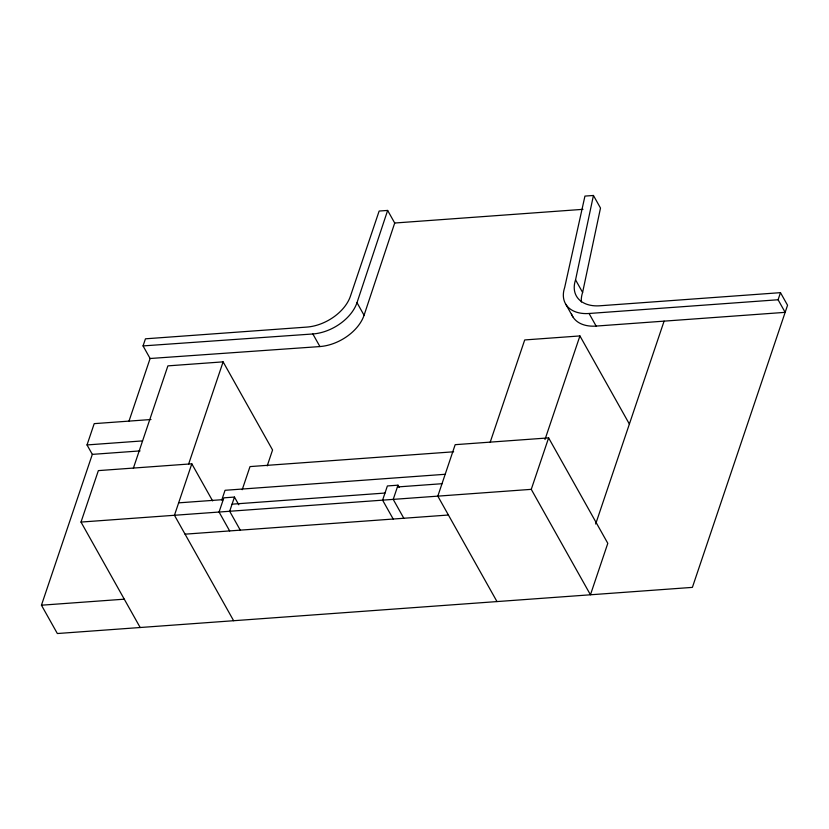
<?xml version="1.0" encoding="UTF-8"?>
<svg xmlns="http://www.w3.org/2000/svg" width="829" height="829" viewBox="0 0 829 829"><rect width="100%" height="100%" fill="white"/><g stroke="black" fill="none" stroke-linecap="round" stroke-linejoin="round"><path stroke-width="1.24" d="M575.554 279.85L593.44 195.468L584.942 196.09L564.663 287.57A38.03 24.746 -29.3 0 0 589.067 313.486L596.134 326.077L785.156 312.346L778.089 299.756L780.483 292.658L599.958 305.777A38.03 24.746 -29.3 0 1 575.554 279.85L582.611 292.44A38.03 24.746 -29.3 0 0 581.388 302.005M582.611 292.44L600.497 208.058L593.44 195.468M143.054 345.911L312.854 333.973A38.559 25.098 -29.3 0 0 356.998 302.689L387.64 210.431L379.143 211.043L350.418 296.212A38.03 24.746 -29.3 0 1 306.865 327.082L145.448 338.812L143.054 345.911L150.111 358.501L129.044 420.977M319.921 346.553A38.559 25.098 -29.3 0 0 364.066 315.279L394.708 223.022L387.64 210.431M780.483 292.658L787.55 305.248L692.391 587.378L57.346 633.532L41.45 605.201L92.32 454.375L87.024 444.935L94.205 423.64L150.992 419.515M140.174 627.512L81.004 522.073L98.361 470.613L191.81 463.815L212.628 500.913M133.355 468.25L167.893 365.869L223.115 361.858L272.565 449.992L267.207 465.898M188.577 464.24L223.115 361.858M191.81 463.815L174.453 515.275L233.633 620.714M221.757 500.022L225.042 490.291L445.432 474.271M229.654 530.923L219.063 512.032L223.851 497.835L234.462 497.068L229.674 511.265L240.275 530.145M242.203 489.711L250.006 466.592L453.639 451.795M393.195 519.037L382.594 500.146L387.381 485.949L398.003 485.183L393.215 499.379L403.816 518.26M490.167 442.313L524.705 339.942L579.927 335.932L629.377 424.054M544.985 439.525L579.927 335.932M548.622 437.888L607.802 543.327L590.445 594.787L531.265 489.348L548.622 437.888L455.173 444.676L437.816 496.136L496.985 601.574M595.668 524.001L664.091 321.144M394.708 223.022L582.984 209.333M589.067 313.486L778.089 299.756M87.024 444.935L142.515 440.904M92.32 454.375L140.07 450.903M178.649 502.851L223.25 499.618M397.402 486.955L442.012 483.711M232.068 504.167L384.988 493.048M81.004 522.073L531.265 489.348M185.054 534.166L448.416 515.016M41.45 605.201L124.277 599.18M150.111 358.501L319.921 346.563L312.854 333.973M565.855 304.347L572.922 316.937M357.009 302.689L364.076 315.279M398.003 485.183L399.257 487.4M234.462 497.068L238.793 504.778M596.134 326.077A38.03 24.746 -29.3 0 1 571.492 314.025"/></g></svg>
